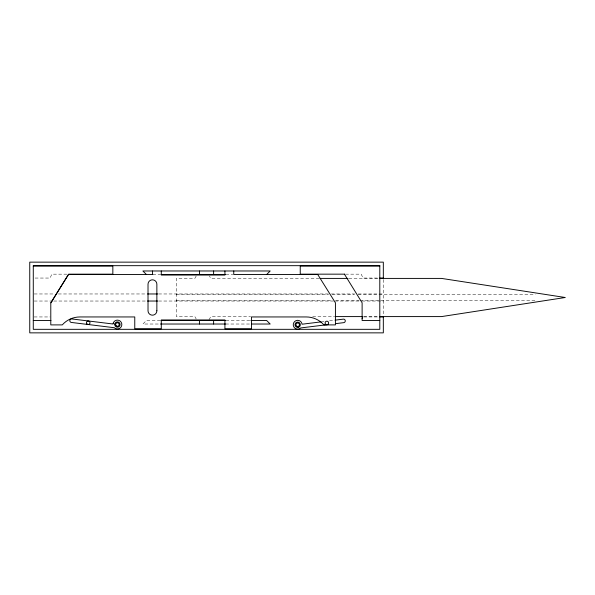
<?xml version="1.0" encoding="UTF-8"?>
<svg xmlns="http://www.w3.org/2000/svg" width="595" height="595" viewBox="0 0 595 595"><rect width="100%" height="100%" fill="white"/><g stroke="black" fill="none" stroke-linecap="round" stroke-linejoin="round"><path stroke-width="0.45" stroke-dasharray="2.98 2.23" d="M196.201 276.021L194.87 278.408L176.313 278.408L176.313 316.592L194.87 316.592L196.201 318.98M209.016 319.775L210.786 316.592L250.629 316.592M322.207 321.739L324.037 321.508M329.541 320.831L334.13 320.274M66.878 274.161L51.847 274.161L50.084 278.051L33.283 278.051M345.524 274.161L361.232 274.161L363.002 278.051L379.796 278.051M152.833 274.518L160.3 274.518M225.959 274.518L232.816 274.518M319.188 278.408L210.786 278.408L209.455 276.021M348.841 278.408L378.487 278.408M34.212 293.967L54.643 293.967M58.355 293.967L146.563 293.967M158.634 293.967L330.411 293.967M331.333 293.967L354.546 293.967M358.264 293.967L383.329 293.967M176.313 294.317L328.462 294.317M332.174 294.317L354.434 294.317M358.145 294.317L535.344 294.317M176.313 300.683L332.174 300.683M335.885 300.683L359.075 300.683M360.005 300.683L535.344 300.683M34.212 301.033L52.784 301.033M53.714 301.033L146.563 301.033M158.634 301.033L334.122 301.033M335.052 301.033L361.046 301.033M361.976 301.033L383.329 301.033M312.702 316.592L334.018 316.592M363.664 316.592L378.487 316.592M34.168 316.949L50.084 316.949M363.887 316.949L378.911 316.949M160.3 320.482L146.429 320.482L142.897 324.022L159.624 324.022M225.959 320.482L250.926 320.482M225.669 324.022L250.711 324.022M383.329 279.591L383.329 315.409"/><path stroke-width="0.89" d="M362.117 318.712L362.705 317.537M50.962 302.803L68.641 274.161L112.842 274.161L112.842 266.032L33.283 266.032M266.649 274.518L270.19 270.978L142.897 270.978L146.429 274.518M321.285 321.85L302.029 324.216L301.91 323.479A4.418 4.418 0 0 0 296.042 320.638A4.418 4.418 0 0 0 293.729 326.729A4.418 4.418 0 0 0 299.999 328.507L300.698 327.942L328.165 324.565M335.045 320.162L343.3 319.143A1.77 1.77 0 0 1 345.271 320.683A1.77 1.77 0 0 1 343.732 322.654L335.491 323.665M379.796 266.032L300.237 266.032L300.237 274.161L344.602 274.161M152.833 274.518L68.47 274.518L50.791 302.803L50.791 324.9L62.282 324.9A23.622 23.622 0 0 1 79.961 316.949L134.767 316.949L134.767 328.79L161.282 328.79L161.282 319.954L224.925 319.954L224.925 328.79L251.447 328.79L251.447 316.949L306.254 316.949A23.622 23.622 0 0 1 323.933 324.9L335.424 324.9L335.424 302.803L317.745 274.518L233.731 274.518L233.768 270.978M161.067 274.518L225.498 274.518M379.796 278.051L383.329 278.051M320.117 278.408L347.911 278.408M379.417 278.408L441.497 278.408L565.25 297.5L441.497 316.592L379.417 316.592M147.493 293.967L157.705 293.967M147.493 301.033L157.705 301.033M334.94 316.592L362.742 316.592M379.796 316.949L383.329 316.949M33.283 320.482L50.962 320.482M161.067 320.482L225.498 320.482M250.926 320.482L266.649 320.482L270.19 324.022L251.603 324.022M379.796 320.482L362.117 320.482L362.117 302.803L344.438 274.161M160.516 324.022L225.669 324.022M383.329 278.676L383.329 262.142L29.75 262.142L29.75 332.858L383.329 332.858L383.329 316.324M224.925 270.978L224.925 275.046L161.282 275.046L161.282 270.978M213.612 270.978L213.612 274.518M213.612 320.482L213.612 324.022M199.466 270.978L199.466 274.518M199.466 320.482L199.466 324.022M152.446 270.978L152.446 274.518M114.805 324.059L114.768 324.751A2.655 2.655 0 0 0 116.925 327.146L117.617 327.183A2.655 2.655 0 0 0 120.064 324.565A2.655 2.655 0 0 0 117.669 321.902A2.655 2.655 0 0 0 114.805 324.059M113.176 323.271L113.057 324.007L71.787 318.942A1.77 1.77 0 0 0 69.816 320.482A1.77 1.77 0 0 0 71.355 322.445L114.389 327.733L115.095 328.306A4.418 4.418 0 0 0 121.365 326.521A4.418 4.418 0 0 0 119.045 320.43A4.418 4.418 0 0 0 113.176 323.271M298.162 327.354L297.47 327.391A2.655 2.655 0 0 1 295.023 324.773A2.655 2.655 0 0 1 297.426 322.111A2.655 2.655 0 0 1 300.282 324.268L300.319 324.959A2.655 2.655 0 0 1 298.162 327.354M379.796 265.675L33.283 265.675L33.283 329.325L379.796 329.325L379.796 265.675M156.864 310.761L156.864 284.239A4.418 4.418 0 0 0 152.446 279.821A4.418 4.418 0 0 0 148.021 284.239L148.021 310.761A4.418 4.418 0 0 0 152.446 315.179A4.418 4.418 0 0 0 156.864 310.761M325.777 324.334A1.77 1.77 0 0 0 328.618 323.189A1.77 1.77 0 0 0 326.201 321.307A1.77 1.77 0 0 0 325.777 324.334M87.16 324.149A1.77 1.77 0 0 0 89.979 322.951A1.77 1.77 0 0 0 87.532 321.114A1.77 1.77 0 0 0 87.16 324.149M116.337 325.948A1.77 1.77 0 0 0 119.164 324.766A1.77 1.77 0 0 0 116.732 322.907A1.77 1.77 0 0 0 116.337 325.948M296.652 326.186A1.77 1.77 0 0 0 299.434 324.915A1.77 1.77 0 0 0 296.942 323.137A1.77 1.77 0 0 0 296.652 326.186"/></g></svg>
